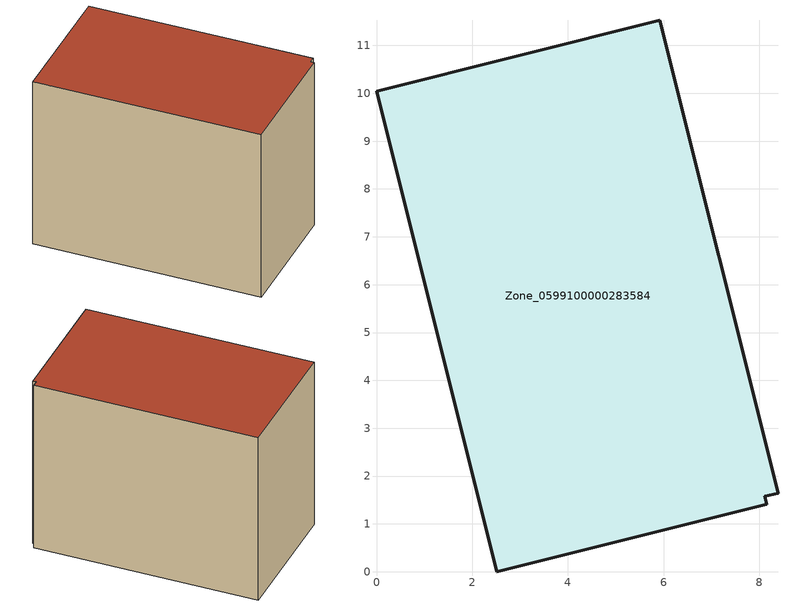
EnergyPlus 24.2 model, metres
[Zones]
Zone_0599100000283584
 floor ground (C_G): 8.39,1.64 8.11,1.57 8.16,1.41 2.51,0 0,10.04 5.92,11.53 z0
 wall outside (C_F): 8.39,1.64 5.92,11.53 0,10.04 2.51,0 8.16,1.41 8.11,1.57 8.39,1.64 z0:8.2
 roof outside (C_R): 8.11,1.57 8.39,1.64 5.92,11.53 0,10.04 2.51,0 8.16,1.41 z8.2
[BUILDING]
Pand.0599100000283584: North Axis=0; Terrain=City; Loads Convergence Tolerance Value=0.04; Temperature Convergence Tolerance Value=0.4; Solar Distribution=FullExterior; Maximum Number of Warmup Days=25; Minimum Number of Warmup Days=1
[Site:Location]
Rotterdam.The.Hague.AP_ZH_NLD Design_Conditions: Latitude=51.96; Longitude=4.45; Time Zone=1; Elevation=-4.5
[SITE:GROUNDTEMPERATURE:BUILDINGSURFACE]
18, 18, 18, 18, 18, 18, 18, 18, 18, 18, 18, 18
[MATERIAL] Thermal Absorptance=0.9; Solar Absorptance=0.7; Visible Absorptance=0.7
Name | Roughness | Thickness | Conductivity | Density | Specific Heat
G.TI.1965-1974 | MediumSmooth | 0.15 | 0.882353 | 540 | 1210
F.TI.1965-1974 | Rough | 0.3 | 0.697674 | 1920 | 840
R.TI.1965-1974 | MediumRough | 0.2 | 0.232558 | 1500 | 1000
[CONSTRUCTION]
C_G: G.TI.1965-1974
C_F: F.TI.1965-1974
C_R: R.TI.1965-1974
[ZONE]
Zone_0599100000283584: Type=1; Multiplier=1; Ceiling Height=Autocalculate; Volume=Autocalculate; Floor Area=autocalculate; Part of Total Floor Area=Yes
[ZONEINFILTRATION:DESIGNFLOWRATE]
Infil_Zone_0599100000283584: Zone or ZoneList or Space or SpaceList=Zone_0599100000283584; Schedule=AlwaysOn; Design Flow Rate Calculation Method=Flow/Area; Flow Rate per Floor Area=0.003; Constant Term Coefficient=1; Temperature Term Coefficient=0; Velocity Term Coefficient=0; Velocity Squared Term Coefficient=0
[HVACTEMPLATE:ZONE:IDEALLOADSAIRSYSTEM]
Zone_0599100000283584: Maximum Heating Supply Air Temperature=50; Minimum Cooling Supply Air Temperature=13; Maximum Heating Supply Air Humidity Ratio=0.0156; Minimum Cooling Supply Air Humidity Ratio=0.0077; Heating Limit=NoLimit; Cooling Limit=NoLimit; Dehumidification Control Type=ConstantSensibleHeatRatio; Cooling Sensible Heat Ratio=0.7; Dehumidification Setpoint=60; Humidification Control Type=None; Humidification Setpoint=30; Outdoor Air Method=None; Outdoor Air Flow Rate per Person=0.00944; Outdoor Air Flow Rate per Zone Floor Area=0; Outdoor Air Flow Rate per Zone=0; Demand Controlled Ventilation Type=None; Outdoor Air Economizer Type=NoEconomizer; Heat Recovery Type=None; Sensible Heat Recovery Effectiveness=0.7; Latent Heat Recovery Effectiveness=0.65
[ZONECONTROL:THERMOSTAT]
ThermostatControl_Zone_0599100000283584: Zone or ZoneList=Zone_0599100000283584; Control Type Schedule=DualSetpointControlType; Control 1=Thermostat_Zone_0599100000283584; Temperature Difference Between Cutout And Setpoint=0
[THERMOSTATSETPOINT:DUALSETPOINT]
Thermostat_Zone_0599100000283584: Heating Setpoint Temperature Schedule=HeatingSetpoint_Zone_0599100000283584; Cooling Setpoint Temperature Schedule=CoolingSetpoint_Zone_0599100000283584
[SCHEDULE:COMPACT]
HeatingSetpoint_Zone_0599100000283584: Through: 12/31, For: AllDays, Until: 24:00, 21
CoolingSetpoint_Zone_0599100000283584: Through: 12/31, For: AllDays, Until: 24:00, 24
DualSetpointControlType: Through: 12/31, For: AllDays, Until: 24:00, 4
AlwaysOn: Through: 12/31, For: AllDays, Until: 24:00, 1
